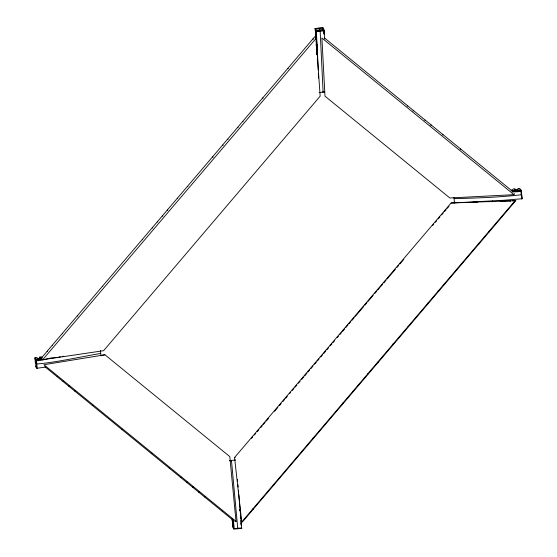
<?xml version="1.0" encoding="UTF-8"?>
<svg xmlns="http://www.w3.org/2000/svg" width="557" height="557" viewBox="0 0 557 557"><rect width="100%" height="100%" fill="white"/><g stroke="black" fill="none" stroke-linecap="round" stroke-linejoin="round"><path stroke-width="0.84" d="M315.554 38.419L315.701 38.684M319.196 28.63L319.008 28.191L318.959 28.748M322.9 28.644L322.935 27.85L315.088 28.532L315.304 30.726A7.13 0.578 85 0 1 315.318 30.732L315.318 30.732M316.968 46.092L316.515 33.35L315.944 30.315L323.784 29.639L324.71 39.032M510.149 201.613L510.226 200.875L500.137 201.244M319.363 28.713L319.997 30.398M521.637 197.498L521.658 197.06M512.28 192.005C515.504 191.531 524.367 192.464 519.96 189.06C520.551 188.106 517.557 188.134 517.982 188.934A7.13 1.546 -5.5 0 0 518.156 189.018C514.215 191.733 515.483 187.841 513.234 188.976A2.228 0.48 -5.5 0 0 513.129 189.067C512.113 190.014 512.37 190.139 511.061 190.215M233.188 520.036C235.472 533.864 232.673 528.53 232.561 524.409A7.13 0.578 85 0 1 232.617 524.624L232.638 522.243L231.977 520.022L232.262 518.915M238.821 494.435L241.696 528.468L241.487 527.472M513.979 194.672L321.897 38.022L324.982 96.152L449.847 197.986L513.979 194.672L514.306 193.488M318.98 28.463L315.032 28.922L320.567 28.351M521.589 198.487L522.229 198.745L503.605 200.276L454.463 202.859L454.902 202.087M454.296 198.647C474.989 198.076 500.938 197.317 521.631 194.692M492.054 201.919L492.708 200.805M230.995 460.938L231.454 460.444M320.115 30.343L323.102 92.184L322.921 91.501M45.354 367.119L45.625 366.75M57.169 376.72L57.517 376.247M63.045 381.538L63.324 381.162M68.95 386.356L69.367 385.785M74.854 391.167L75.174 390.729M92.539 405.593L92.803 405.238M122.025 429.642L122.303 429.266M151.504 453.683L151.894 453.154M169.21 468.124L169.6 467.595M180.997 477.732L181.394 477.189M186.894 482.543L187.243 482.07M192.799 487.354L193.105 486.936M198.689 492.165L199.162 491.518M204.593 496.976L204.885 496.572M222.285 511.41L222.549 511.054M42.708 359.697L316.125 38.329L314.761 36.734L41.336 358.102L42.708 359.697L103.595 350.708L320.157 96.173L316.125 38.329M234.567 457.52L451.128 202.985L515.775 200.666L242.351 522.034L241.717 521.993L234.567 457.52L235.179 457.589M251.562 438.338L252.69 437.008M254.382 435.024L255.51 433.694M257.202 431.71L258.894 429.719M260.585 427.727L262.277 425.743M263.405 424.413L265.097 422.429M266.225 421.099L268.474 418.453M274.587 411.268L277.859 407.425M279.496 405.496L281.167 403.533M282.845 401.569L284.516 399.599M285.63 398.29L287.301 396.326M289.529 393.708L290.643 392.393M292.321 390.429L293.992 388.459M295.113 387.15L296.777 385.186M298.448 383.223L300.056 381.329M301.748 379.345L303.468 377.326M304.588 376.01L306.823 373.378M307.93 372.076L309.643 370.064M310.771 368.734L313.027 366.088M314.621 364.215L316.299 362.245M317.413 360.936L319.091 358.966M320.762 356.995L322.433 355.032M323.547 353.723L325.782 351.098M326.896 349.789L328.567 347.826M330.238 345.862L331.909 343.899M333.023 342.59L334.694 340.626M337.277 337.584L338.405 336.254M339.707 334.722L341.378 332.759M342.492 331.45L344.72 328.832M345.841 327.516L348.076 324.884M349.121 323.666L350.868 321.605M351.982 320.296L354.21 317.685M355.324 316.369L363.686 306.538M364.8 305.229L367.028 302.611M368.142 301.302L373.162 295.405M374.84 293.435L376.511 291.471M377.625 290.155L379.853 287.537M380.41 286.883L382.638 284.265M383.759 282.949L385.987 280.331M387.101 279.022L389.329 276.404M389.886 275.75L395.366 269.31M397.057 267.318L398.749 265.334M399.877 264.004L403.825 259.367M432.587 225.564L433.715 224.234M435.407 222.25L436.535 220.92M438.227 218.936L439.919 216.945M441.61 214.953L443.302 212.969M444.43 211.639L446.122 209.655M447.25 208.325L448.942 206.341M241.717 521.993L515.134 200.624L515.775 200.666L512.175 200.798M39.853 358.694L39.672 357.134L41.315 356.87A2.228 0.48 -5.5 0 1 41.497 356.933L42.262 357.322M407.111 106.248L407.606 105.746M413.009 111.038L413.496 110.551M424.859 120.604L425.29 120.166M430.742 125.402L431.181 124.97M442.53 135.052L442.982 134.599M460.221 149.471L460.667 149.018M39.707 357.155C42.304 357.295 38.057 359.3 36.936 357.963A7.13 1.546 -5.5 0 0 37.006 357.852C36.407 356.898 34.102 357.873 35.286 358.52C34.903 364.153 49.378 356.974 53.876 357.914M35.947 366.262L35.502 366.562L36.435 367.376L35.704 359.697L41.921 358.833M35.349 362.53L36.497 363.853M36.47 363.993C55.143 362.649 80.702 356.793 100.601 353.465M36.63 367.905L37.187 368.24L45.611 367.063M231.461 460.444L237.776 528.809L237.63 528.287M35.404 361.646L35.349 362.029M35.954 365.434L35.961 365.984M234.796 521.61L236.015 521.38L229.804 456.615L104.939 354.781L100.378 355.554M58.715 357.093L60.4 356.807M62.092 356.515L63.783 356.222M54.677 357.775L57.099 357.364M104.939 354.781L43.926 364.731L236.015 521.38M41.657 359.335L36.428 360.094M41.058 358.436L35.14 359.272M35.871 366.952L36.302 366.889M520.809 190.313L512.322 191.037M520.934 189.812L511.904 190.557M322.921 27.892L315.088 28.532L315.916 30.238M316.188 30.698L324.028 30.015M316.327 30.997L324.174 30.315M318.527 30.9L320.094 30.767M316.39 31.54L324.237 30.858M319.175 92.525L324.668 92.051M229.38 460.583L235.66 460.04M229.623 460.771L231.197 460.632M233.863 528.642L241.703 527.959M237.658 528.461L239.218 528.287M233.87 529.073L241.71 528.391M520.51 190.821L512.036 191.49M465.38 202.525L461.962 202.644M488.837 201.655L493.335 201.495M473.255 202.233L477.551 202.073M454.435 202.915L451.128 202.985M316.098 45.528L316.209 45.911M316.104 44.024L316.348 44.769L316.306 43.502A21.57 1.762 85 0 1 316.251 42.471L316.104 41.427M312.93 38.934L313.347 39.248M287.809 68.414L288.254 68.748M262.716 97.907L263.092 98.192M242.643 121.503L243.033 121.802M237.63 127.393L238.104 127.748M227.59 139.187L228.05 139.535M222.584 145.078L223.176 145.523M212.537 156.886L213.08 157.297M187.465 186.386L187.925 186.734M177.411 198.174L177.794 198.459M167.392 209.975L167.768 210.261M162.352 215.865L162.776 216.186M157.339 221.763L157.715 222.041M152.319 227.66L152.841 228.05M142.279 239.461L142.738 239.809M102.425 286.305L102.787 286.577M77.339 315.791L77.743 316.098M62.287 333.504L62.676 333.796M52.247 345.284L52.664 345.605M47.227 351.182L47.672 351.516M233.439 528.036L232.791 519.584M324.404 37.89L512.893 191.608M44.734 366.603L233.216 520.322M513.533 202.511L513.895 202.825M488.419 231.997L488.823 232.346M478.254 243.681L478.755 244.119M463.313 261.477L463.723 261.839M443.219 285.059L443.651 285.435M438.129 290.872L438.644 291.325M428.103 302.681L428.605 303.119M408.051 326.298L408.532 326.715M392.957 343.941L393.465 344.386M378.064 361.792L378.419 362.099M367.892 373.462L368.372 373.879M357.942 385.333L358.353 385.695M352.985 391.286L353.333 391.592M342.792 402.955L343.293 403.393M313.055 438.081L313.473 438.443M252.794 508.82L253.254 509.216M35.223 357.705L35.37 359.293M322.935 27.85L323.784 29.639M232.332 518.804L232.366 518.664M315.359 30.712C315.527 35.752 315.241 32.25 316.049 38.705M521.38 191.142L522.118 198.821M521.234 190.842L521.449 193.14M521.596 194.678L521.965 198.515M520.913 191.253L521.644 198.933M514.947 188.858L515.079 190.424M453.955 197.484L454.463 202.859M100.441 350.471L100.956 355.846M39.951 357.19L40.097 358.722M36.449 360.567L37.187 368.24M35.927 360.567L36.665 368.24M35.794 360.261L36.456 367.167M34.938 357.838L35.39 363.248M238.459 490.439L238.675 492.841M237.909 484.451L238.145 487.013M237.449 479.417L237.595 481.06M239.503 504.078L239.621 505.359M239.816 509.509L239.942 510.936M239.983 509.467L240.088 510.665M240.325 515.281L240.735 518.226M240.45 514.877L240.631 516.993M232.944 519.521L233.634 528.001M240.923 520.475L241.265 524.624M232.603 519.646L233.265 527.925M240.965 523.079L241.132 525.154M323.547 28.839L323.638 30.419M315.944 30.315L316.808 42.84M315.701 29.514L316.585 46.029M324.035 30.593L324.251 34.374M323.909 31.756L324.028 33.733M316.188 31.276L316.62 39.199M316.515 40.473L316.759 45.604M317.065 43.843L317.344 54.447M317.274 48.32L318.235 69.897M316.752 54.482L316.696 53.026A44.024 3.593 85 0 0 316.661 52.017L316.648 51.55M316.794 46.398L317.01 51.251M316.668 47.707L317.149 54.635M318.374 73.259L318.576 78.098M316.822 51.251L316.947 54.133M317.525 58.91L317.615 61.284M317.309 58.812L317.399 61.354"/></g></svg>
